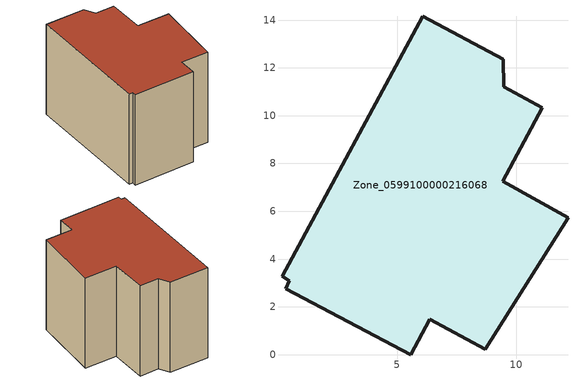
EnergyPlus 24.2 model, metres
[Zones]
Zone_0599100000216068
 floor ground (C_G): 9.47,11.22 11.09,10.34 9.44,7.25 12.16,5.73 8.69,0.23 6.36,1.48 5.58,0 0.34,2.76 0.5,3.09 0.18,3.28 6.08,14.16 9.45,12.37 z0
 wall outside (C_F): 11.09,10.34 9.47,11.22 9.45,12.37 6.08,14.16 0.18,3.28 0.5,3.09 0.34,2.76 5.58,0 6.36,1.48 8.69,0.23 12.16,5.73 9.44,7.25 11.09,10.34 z0:9.25
 roof outside (C_R): 0.5,3.09 0.34,2.76 5.58,0 6.36,1.48 8.69,0.23 12.16,5.73 9.44,7.25 11.09,10.34 9.47,11.22 9.45,12.37 6.08,14.16 0.18,3.28 z9.25
[BUILDING]
Pand.0599100000216068: North Axis=0; Terrain=City; Loads Convergence Tolerance Value=0.04; Temperature Convergence Tolerance Value=0.4; Solar Distribution=FullExterior; Maximum Number of Warmup Days=25; Minimum Number of Warmup Days=1
[Site:Location]
Rotterdam.The.Hague.AP_ZH_NLD Design_Conditions: Latitude=51.96; Longitude=4.45; Time Zone=1; Elevation=-4.5
[SITE:GROUNDTEMPERATURE:BUILDINGSURFACE]
18, 18, 18, 18, 18, 18, 18, 18, 18, 18, 18, 18
[MATERIAL] Thermal Absorptance=0.9; Solar Absorptance=0.7; Visible Absorptance=0.7
Name | Roughness | Thickness | Conductivity | Density | Specific Heat
G.TC.1946 | MediumSmooth | 0.15 | 1 | 540 | 1210
F.TC.1946 | Rough | 0.3 | 0.857143 | 1920 | 840
R.TC.1946 | MediumRough | 0.2 | 0.909091 | 1500 | 1000
[CONSTRUCTION]
C_G: G.TC.1946
C_F: F.TC.1946
C_R: R.TC.1946
[ZONE]
Zone_0599100000216068: Type=1; Multiplier=1; Ceiling Height=Autocalculate; Volume=Autocalculate; Floor Area=autocalculate; Part of Total Floor Area=Yes
[ZONEINFILTRATION:DESIGNFLOWRATE]
Infil_Zone_0599100000216068: Zone or ZoneList or Space or SpaceList=Zone_0599100000216068; Schedule=AlwaysOn; Design Flow Rate Calculation Method=Flow/Area; Flow Rate per Floor Area=0.003; Constant Term Coefficient=1; Temperature Term Coefficient=0; Velocity Term Coefficient=0; Velocity Squared Term Coefficient=0
[HVACTEMPLATE:ZONE:IDEALLOADSAIRSYSTEM]
Zone_0599100000216068: Maximum Heating Supply Air Temperature=50; Minimum Cooling Supply Air Temperature=13; Maximum Heating Supply Air Humidity Ratio=0.0156; Minimum Cooling Supply Air Humidity Ratio=0.0077; Heating Limit=NoLimit; Cooling Limit=NoLimit; Dehumidification Control Type=ConstantSensibleHeatRatio; Cooling Sensible Heat Ratio=0.7; Dehumidification Setpoint=60; Humidification Control Type=None; Humidification Setpoint=30; Outdoor Air Method=None; Outdoor Air Flow Rate per Person=0.00944; Outdoor Air Flow Rate per Zone Floor Area=0; Outdoor Air Flow Rate per Zone=0; Demand Controlled Ventilation Type=None; Outdoor Air Economizer Type=NoEconomizer; Heat Recovery Type=None; Sensible Heat Recovery Effectiveness=0.7; Latent Heat Recovery Effectiveness=0.65
[ZONECONTROL:THERMOSTAT]
ThermostatControl_Zone_0599100000216068: Zone or ZoneList=Zone_0599100000216068; Control Type Schedule=DualSetpointControlType; Control 1=Thermostat_Zone_0599100000216068; Temperature Difference Between Cutout And Setpoint=0
[THERMOSTATSETPOINT:DUALSETPOINT]
Thermostat_Zone_0599100000216068: Heating Setpoint Temperature Schedule=HeatingSetpoint_Zone_0599100000216068; Cooling Setpoint Temperature Schedule=CoolingSetpoint_Zone_0599100000216068
[SCHEDULE:COMPACT]
HeatingSetpoint_Zone_0599100000216068: Through: 12/31, For: AllDays, Until: 24:00, 21
CoolingSetpoint_Zone_0599100000216068: Through: 12/31, For: AllDays, Until: 24:00, 24
DualSetpointControlType: Through: 12/31, For: AllDays, Until: 24:00, 4
AlwaysOn: Through: 12/31, For: AllDays, Until: 24:00, 1
